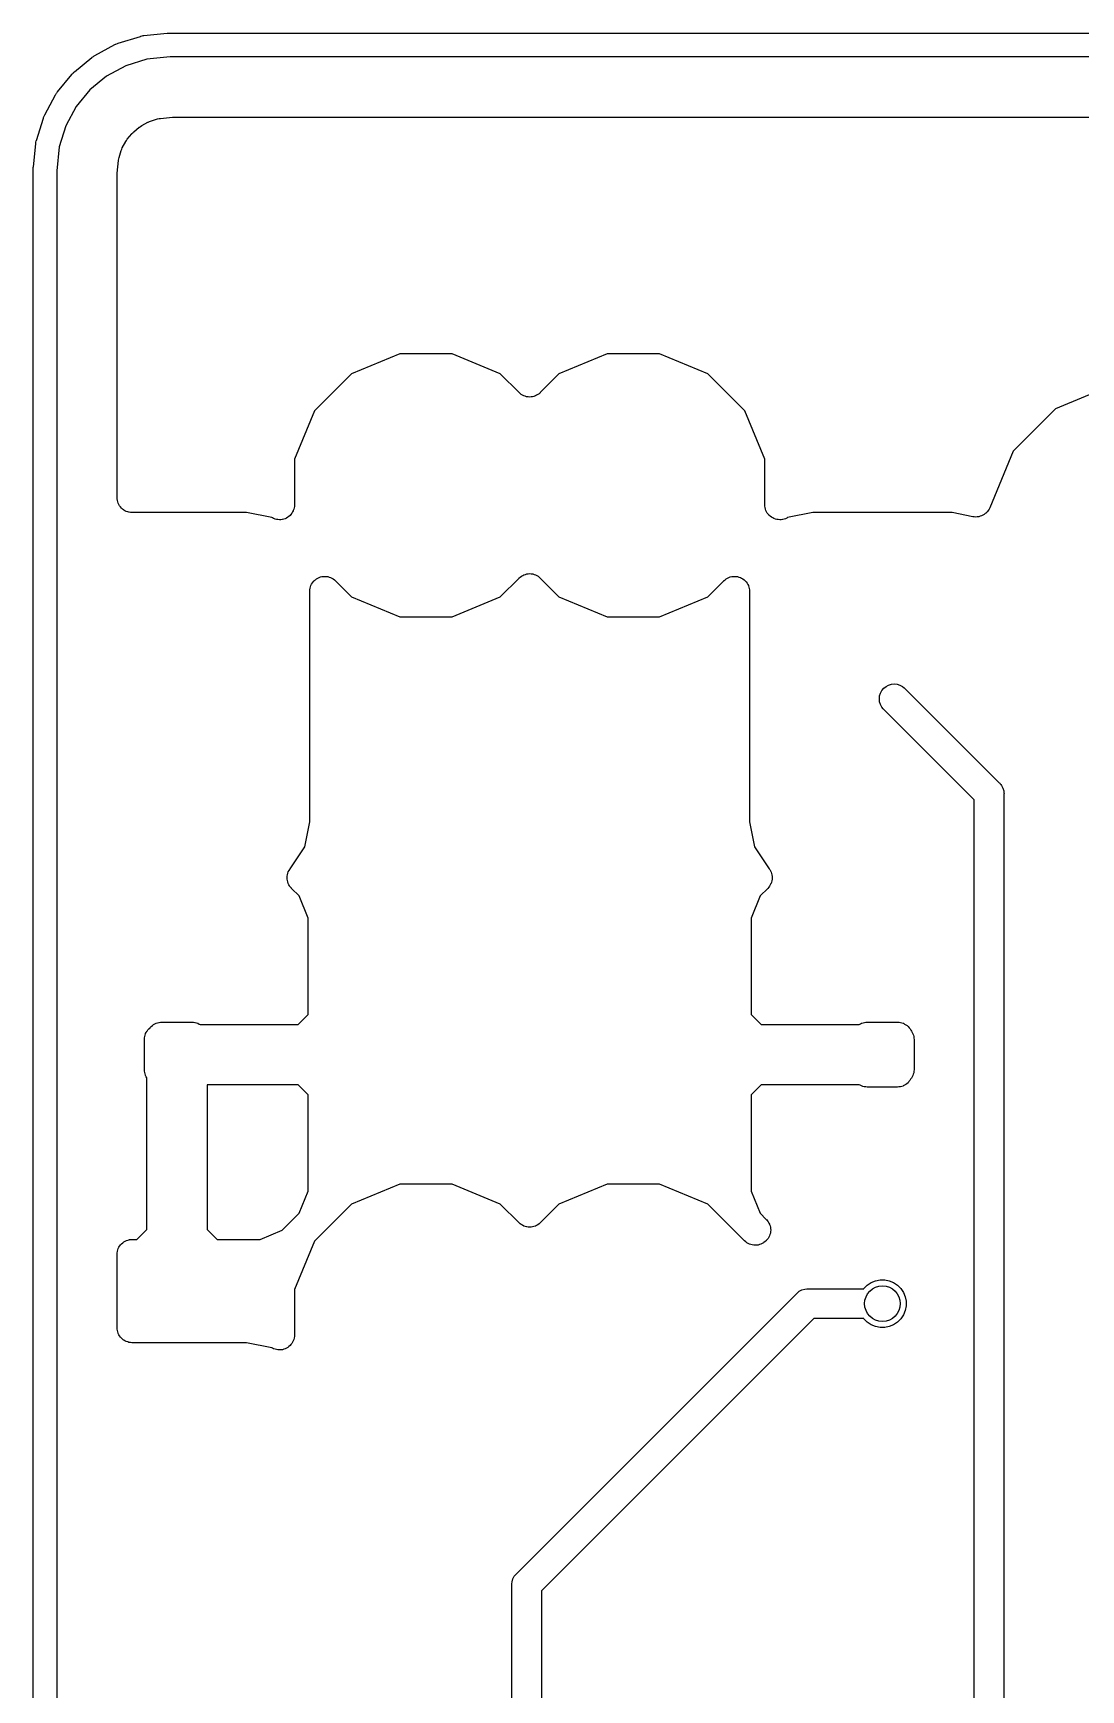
# Model space of a CAD drawing. Extents: x 0.4 to 11.3, y -7.9 to -0.4.
# Drawn here: x 3.261 to 3.609, y -2.006 to -1.456 of the extents above; entities that cross this region are included whole.
import ezdxf

# ---------------------------------------------------------------- set-up
doc = ezdxf.new("R2010")
doc.units = 0
doc.header["$MEASUREMENT"] = 0
doc.layers.add('BLACK', color=7, linetype='CONTINUOUS')

msp = doc.modelspace()

# ---------------------------------------------------------------- linework, layer by layer
at = {"layer": 'BLACK', "linetype": 'CONTINUOUS'}
for p, q in [((3.28954, -1.45954), (3.29694, -1.45724)), ((3.29694, -1.45724), (3.29713, -1.45716)), ((3.29713, -1.45716), (3.2975, -1.45709)), ((3.2975, -1.45709), (3.29787, -1.45701)), ((3.29787, -1.45701), (3.29808, -1.45701)), ((3.29808, -1.45701), (3.30585, -1.45623)), ((3.30585, -1.45623), (3.30622, -1.45619)), ((3.30585, -1.45623), (3.30585, -1.45623)), ((3.30622, -1.45619), (3.30642, -1.45617)), ((3.30642, -1.45617), (3.30642, -1.45617)), ((3.30642, -1.45617), (3.30643, -1.45617)), ((3.30643, -1.45617), (3.30665, -1.45617)), ((3.30665, -1.45617), (3.307, -1.45617)), ((3.307, -1.45617), (3.30701, -1.45617)), ((3.30701, -1.45617), (6.58451, -1.45617)), ((3.2818, -1.46361), (3.28848, -1.45999)), ((3.28848, -1.45999), (3.28864, -1.45988)), ((3.28864, -1.45988), (3.28882, -1.4598)), ((3.28882, -1.4598), (3.28935, -1.45958)), ((3.28882, -1.4598), (3.28882, -1.4598)), ((3.28935, -1.45958), (3.28954, -1.45954)), ((3.27504, -1.46904), (3.28084, -1.46425)), ((3.28084, -1.46425), (3.28097, -1.46412)), ((3.28097, -1.46412), (3.28114, -1.46401)), ((3.28114, -1.46401), (3.28115, -1.464)), ((3.28115, -1.464), (3.28131, -1.46389)), ((3.28131, -1.46389), (3.28145, -1.4638)), ((3.28145, -1.4638), (3.28146, -1.46379)), ((3.28146, -1.46379), (3.28163, -1.46368)), ((3.28163, -1.46368), (3.2818, -1.46361)), ((3.29206, -1.467), (3.28571, -1.47044)), ((3.29907, -1.46483), (3.29206, -1.467)), ((3.30682, -1.46405), (3.29907, -1.46483)), ((6.58466, -1.46405), (3.30682, -1.46405)), ((3.26943, -1.47567), (3.27422, -1.46986)), ((3.27422, -1.46986), (3.27432, -1.46971)), ((3.27432, -1.46971), (3.27446, -1.46956)), ((3.27446, -1.46956), (3.27447, -1.46956)), ((3.27447, -1.46956), (3.27461, -1.46942)), ((3.27461, -1.46942), (3.27473, -1.4693)), ((3.27473, -1.4693), (3.27474, -1.46929)), ((3.27474, -1.46929), (3.27488, -1.46915)), ((3.27488, -1.46915), (3.27504, -1.46904)), ((3.28571, -1.47044), (3.28018, -1.47501)), ((3.26516, -1.4833), (3.26878, -1.47662)), ((3.26878, -1.47662), (3.26885, -1.47645)), ((3.26885, -1.47645), (3.26897, -1.47629)), ((3.26897, -1.47628), (3.26908, -1.47612)), ((3.26897, -1.47629), (3.26897, -1.47628)), ((3.26908, -1.47612), (3.26918, -1.47597)), ((3.26918, -1.47596), (3.2693, -1.4758)), ((3.26918, -1.47597), (3.26918, -1.47596)), ((3.2693, -1.4758), (3.26943, -1.47567)), ((3.28018, -1.47501), (3.27562, -1.48054)), ((3.26242, -1.49177), (3.26471, -1.48437)), ((3.26471, -1.48437), (3.26475, -1.48418)), ((3.26475, -1.48418), (3.26483, -1.484)), ((3.26483, -1.484), (3.26505, -1.48346)), ((3.26483, -1.484), (3.26483, -1.484)), ((3.26505, -1.48346), (3.26516, -1.4833)), ((3.27562, -1.48054), (3.27218, -1.48689)), ((3.30034, -1.48537), (3.3026, -1.48467)), ((3.3026, -1.48467), (3.30262, -1.48467)), ((3.30262, -1.48467), (3.30266, -1.48465)), ((3.30262, -1.48467), (3.30262, -1.48467)), ((3.30262, -1.48467), (3.30262, -1.48467)), ((3.30266, -1.48465), (3.30312, -1.48456)), ((3.30312, -1.48456), (3.30358, -1.48447)), ((3.30358, -1.48447), (3.30757, -1.48407)), ((3.30757, -1.48407), (3.30764, -1.48406)), ((3.30764, -1.48406), (3.30786, -1.48407)), ((3.30786, -1.48407), (3.30807, -1.48405)), ((3.30807, -1.48405), (4.12469, -1.48405)), ((3.27218, -1.48689), (3.27, -1.4939)), ((3.29258, -1.4914), (3.29408, -1.48958)), ((3.29408, -1.48958), (3.29413, -1.48953)), ((3.29413, -1.48953), (3.29445, -1.48922)), ((3.29445, -1.48922), (3.29476, -1.48891)), ((3.29476, -1.48891), (3.29658, -1.48741)), ((3.29658, -1.48741), (3.29663, -1.48736)), ((3.29663, -1.48736), (3.297, -1.48712)), ((3.297, -1.48712), (3.29737, -1.48687)), ((3.29737, -1.48687), (3.29943, -1.48575)), ((3.29943, -1.48575), (3.29944, -1.48575)), ((3.29944, -1.48575), (3.29949, -1.48572)), ((3.29944, -1.48575), (3.29944, -1.48575)), ((3.29944, -1.48575), (3.29944, -1.48575)), ((3.29949, -1.48572), (3.29992, -1.48555)), ((3.29992, -1.48555), (3.30034, -1.48537)), ((3.26142, -1.50054), (3.26219, -1.4929)), ((3.26219, -1.4927), (3.26226, -1.49233)), ((3.26219, -1.4929), (3.26219, -1.4927)), ((3.26226, -1.49233), (3.26234, -1.49195)), ((3.26234, -1.49195), (3.26242, -1.49177)), ((3.27, -1.4939), (3.26919, -1.50191)), ((3.28985, -1.49742), (3.29055, -1.49516)), ((3.29055, -1.49516), (3.29057, -1.49509)), ((3.29057, -1.49509), (3.29075, -1.49468)), ((3.29075, -1.49468), (3.29093, -1.49426)), ((3.29093, -1.49426), (3.29205, -1.4922)), ((3.29205, -1.4922), (3.29208, -1.49214)), ((3.29208, -1.49214), (3.29234, -1.49177)), ((3.29234, -1.49177), (3.29258, -1.4914)), ((3.26132, -1.50125), (3.26138, -1.50068)), ((3.26132, -1.74994), (3.26132, -1.50125)), ((3.26138, -1.50068), (3.26142, -1.50054)), ((3.28922, -1.50267), (3.28965, -1.4984)), ((3.28965, -1.49838), (3.28966, -1.49833)), ((3.28965, -1.4984), (3.28965, -1.49838)), ((3.28965, -1.49838), (3.28965, -1.49838)), ((3.28965, -1.49838), (3.28965, -1.49838)), ((3.28966, -1.49833), (3.28975, -1.49788)), ((3.28975, -1.49788), (3.28985, -1.49742)), ((3.26919, -1.50191), (3.26919, -3.48759)), ((3.28919, -1.5031), (3.28922, -1.50288)), ((3.28919, -1.50317), (3.28919, -1.5031)), ((3.28919, -1.61034), (3.28919, -1.50317)), ((3.28922, -1.50288), (3.28922, -1.50267)), ((3.38306, -1.56268), (3.36702, -1.56932)), ((3.40041, -1.56268), (3.38306, -1.56268)), ((3.41644, -1.56932), (3.40041, -1.56268)), ((3.45195, -1.56268), (3.43592, -1.56932)), ((3.46931, -1.56268), (3.45195, -1.56268)), ((3.48534, -1.56932), (3.46931, -1.56268)), ((3.36702, -1.56932), (3.35475, -1.58159)), ((3.42265, -1.57552), (3.41644, -1.56932)), ((3.43592, -1.56932), (3.42972, -1.57552)), ((3.49761, -1.58159), (3.48534, -1.56932)), ((3.42301, -1.57582), (3.42265, -1.57552)), ((3.42337, -1.57612), (3.42301, -1.57582)), ((3.42339, -1.57613), (3.42337, -1.57612)), ((3.4234, -1.57614), (3.42339, -1.57613)), ((3.42381, -1.57636), (3.4234, -1.57614)), ((3.42423, -1.57659), (3.42381, -1.57636)), ((3.42424, -1.57659), (3.42423, -1.57659)), ((3.42426, -1.5766), (3.42424, -1.57659)), ((3.42471, -1.57674), (3.42426, -1.5766)), ((3.42516, -1.57688), (3.42471, -1.57674)), ((3.42518, -1.57688), (3.42516, -1.57688)), ((3.42519, -1.57689), (3.42518, -1.57688)), ((3.42566, -1.57694), (3.42519, -1.57689)), ((3.42613, -1.57699), (3.42566, -1.57694)), ((3.42615, -1.57698), (3.42613, -1.57699)), ((3.42616, -1.57699), (3.42615, -1.57698)), ((3.42663, -1.57694), (3.42616, -1.57699)), ((3.4271, -1.5769), (3.42663, -1.57694)), ((3.42712, -1.5769), (3.4271, -1.5769)), ((3.42714, -1.57689), (3.42712, -1.5769)), ((3.42758, -1.57676), (3.42714, -1.57689)), ((3.42804, -1.57663), (3.42758, -1.57676)), ((3.42805, -1.57662), (3.42804, -1.57663)), ((3.42807, -1.57662), (3.42805, -1.57662)), ((3.42849, -1.5764), (3.42807, -1.57662)), ((3.4289, -1.57618), (3.42849, -1.5764)), ((3.42892, -1.57617), (3.4289, -1.57618)), ((3.42893, -1.57616), (3.42892, -1.57617)), ((3.4293, -1.57586), (3.42893, -1.57616)), ((3.42967, -1.57557), (3.4293, -1.57586)), ((3.42969, -1.57555), (3.42967, -1.57557)), ((3.42972, -1.57552), (3.42969, -1.57555)), ((3.42969, -1.57555), (3.42969, -1.57555)), ((3.42969, -1.57555), (3.42969, -1.57555)), ((3.61919, -1.57323), (3.60081, -1.58084)), ((3.35475, -1.58159), (3.34811, -1.59762)), ((3.50425, -1.59762), (3.49761, -1.58159)), ((3.60081, -1.58084), (3.58675, -1.59491)), ((3.58675, -1.59491), (3.57895, -1.61372)), ((3.34811, -1.59762), (3.34811, -1.61273)), ((3.50425, -1.61273), (3.50425, -1.59762)), ((3.28924, -1.61081), (3.28919, -1.61034)), ((3.28928, -1.61127), (3.28924, -1.61081)), ((3.28929, -1.61129), (3.28928, -1.61127)), ((3.28929, -1.61131), (3.28929, -1.61129)), ((3.28942, -1.61176), (3.28929, -1.61131)), ((3.28956, -1.61221), (3.28942, -1.61176)), ((3.28957, -1.61223), (3.28956, -1.61221)), ((3.28957, -1.61224), (3.28957, -1.61223)), ((3.28979, -1.61266), (3.28957, -1.61224)), ((3.29001, -1.61307), (3.28979, -1.61266)), ((3.29002, -1.61309), (3.29001, -1.61307)), ((3.29003, -1.6131), (3.29002, -1.61309)), ((3.29033, -1.61347), (3.29003, -1.6131)), ((3.29062, -1.61384), (3.29033, -1.61347)), ((3.29064, -1.61385), (3.29062, -1.61384)), ((3.29065, -1.61386), (3.29064, -1.61385)), ((3.29101, -1.61416), (3.29065, -1.61386)), ((3.29137, -1.61446), (3.29101, -1.61416)), ((3.29138, -1.61447), (3.29137, -1.61446)), ((3.2914, -1.61448), (3.29138, -1.61447)), ((3.29181, -1.61471), (3.2914, -1.61448)), ((3.29222, -1.61493), (3.29181, -1.61471)), ((3.29224, -1.61494), (3.29222, -1.61493)), ((3.29226, -1.61495), (3.29224, -1.61494)), ((3.29271, -1.61509), (3.29226, -1.61495)), ((3.29315, -1.61523), (3.29271, -1.61509)), ((3.29317, -1.61523), (3.29315, -1.61523)), ((3.29319, -1.61523), (3.29317, -1.61523)), ((3.29366, -1.61528), (3.29319, -1.61523)), ((3.29412, -1.61534), (3.29366, -1.61528)), ((3.29416, -1.61534), (3.29412, -1.61534)), ((3.29419, -1.61534), (3.29416, -1.61534)), ((3.29416, -1.61534), (3.29416, -1.61534)), ((3.29416, -1.61534), (3.29416, -1.61534)), ((3.33218, -1.61534), (3.29419, -1.61534)), ((3.34054, -1.617), (3.33218, -1.61534)), ((3.34585, -1.61691), (3.34542, -1.61714)), ((3.34586, -1.61691), (3.34585, -1.61691)), ((3.34587, -1.6169), (3.34586, -1.61691)), ((3.34623, -1.6166), (3.34587, -1.6169)), ((3.34661, -1.6163), (3.34623, -1.6166)), ((3.34662, -1.61629), (3.34661, -1.6163)), ((3.34693, -1.61592), (3.34662, -1.61629)), ((3.34662, -1.61629), (3.34662, -1.61629)), ((3.34724, -1.61556), (3.34693, -1.61592)), ((3.34725, -1.61554), (3.34724, -1.61555)), ((3.34724, -1.61555), (3.34724, -1.61556)), ((3.34747, -1.61512), (3.34725, -1.61554)), ((3.34771, -1.6147), (3.34747, -1.61512)), ((3.34785, -1.61423), (3.34771, -1.61468)), ((3.34771, -1.61468), (3.34771, -1.61469)), ((3.34771, -1.61469), (3.34771, -1.6147)), ((3.348, -1.61377), (3.34785, -1.61423)), ((3.34801, -1.61375), (3.348, -1.61376)), ((3.348, -1.61376), (3.348, -1.61377)), ((3.34806, -1.61328), (3.34801, -1.61375)), ((3.34811, -1.6128), (3.34806, -1.61328)), ((3.34811, -1.61273), (3.34811, -1.61278)), ((3.34811, -1.61278), (3.34811, -1.61278)), ((3.34811, -1.61278), (3.34811, -1.61278)), ((3.34811, -1.61278), (3.34811, -1.6128)), ((3.5043, -1.6132), (3.50425, -1.61273)), ((3.50434, -1.61368), (3.5043, -1.6132)), ((3.50435, -1.61369), (3.50434, -1.61368)), ((3.50435, -1.6137), (3.50435, -1.61369)), ((3.50448, -1.61415), (3.50435, -1.6137)), ((3.50462, -1.61462), (3.50448, -1.61415)), ((3.50463, -1.61463), (3.50462, -1.61462)), ((3.50463, -1.61464), (3.50463, -1.61463)), ((3.50485, -1.61505), (3.50463, -1.61464)), ((3.50508, -1.61548), (3.50485, -1.61505)), ((3.50508, -1.61549), (3.50508, -1.61548)), ((3.50509, -1.6155), (3.50508, -1.61549)), ((3.50539, -1.61587), (3.50509, -1.6155)), ((3.50569, -1.61624), (3.50539, -1.61587)), ((3.5057, -1.61625), (3.50569, -1.61624)), ((3.50607, -1.61656), (3.5057, -1.61625)), ((3.5057, -1.61625), (3.5057, -1.61625)), ((3.50644, -1.61686), (3.50607, -1.61656)), ((3.50645, -1.61687), (3.50644, -1.61686)), ((3.50646, -1.61688), (3.50645, -1.61687)), ((3.50687, -1.6171), (3.50646, -1.61688)), ((3.52018, -1.61534), (3.51184, -1.617)), ((3.56644, -1.61534), (3.52018, -1.61534)), ((3.57336, -1.61671), (3.56644, -1.61534)), ((3.57382, -1.61676), (3.57336, -1.61671)), ((3.57429, -1.61681), (3.57382, -1.61676)), ((3.57431, -1.61681), (3.57429, -1.61681)), ((3.57433, -1.61681), (3.57431, -1.61681)), ((3.57479, -1.61676), (3.57433, -1.61681)), ((3.57526, -1.61672), (3.57479, -1.61676)), ((3.57528, -1.61672), (3.57526, -1.61672)), ((3.5753, -1.61672), (3.57528, -1.61672)), ((3.57575, -1.61658), (3.5753, -1.61672)), ((3.5762, -1.61645), (3.57575, -1.61658)), ((3.57621, -1.61644), (3.5762, -1.61645)), ((3.57623, -1.61643), (3.57621, -1.61644)), ((3.57665, -1.61621), (3.57623, -1.61643)), ((3.57706, -1.616), (3.57665, -1.61621)), ((3.57708, -1.61599), (3.57706, -1.616)), ((3.5771, -1.61598), (3.57708, -1.61599)), ((3.57746, -1.61568), (3.5771, -1.61598)), ((3.57782, -1.61539), (3.57746, -1.61568)), ((3.57784, -1.61537), (3.57782, -1.61539)), ((3.57785, -1.61536), (3.57784, -1.61537)), ((3.57815, -1.615), (3.57785, -1.61536)), ((3.57845, -1.61464), (3.57815, -1.615)), ((3.57846, -1.61462), (3.57845, -1.61464)), ((3.57847, -1.61461), (3.57846, -1.61462)), ((3.5787, -1.6142), (3.57847, -1.61461)), ((3.57892, -1.61379), (3.5787, -1.6142)), ((3.57894, -1.61375), (3.57892, -1.61379)), ((3.57895, -1.61372), (3.57894, -1.61375)), ((3.57894, -1.61375), (3.57894, -1.61375)), ((3.57894, -1.61375), (3.57894, -1.61375)), ((3.34075, -1.61711), (3.34054, -1.617)), ((3.34117, -1.61734), (3.34075, -1.61711)), ((3.34118, -1.61734), (3.34117, -1.61734)), ((3.34119, -1.61735), (3.34118, -1.61734)), ((3.34165, -1.61749), (3.34119, -1.61735)), ((3.3421, -1.61763), (3.34165, -1.61749)), ((3.34212, -1.61763), (3.3421, -1.61763)), ((3.34213, -1.61763), (3.34212, -1.61763)), ((3.3426, -1.61768), (3.34213, -1.61763)), ((3.34308, -1.61773), (3.3426, -1.61768)), ((3.34309, -1.61773), (3.34308, -1.61773)), ((3.3431, -1.61773), (3.34309, -1.61773)), ((3.34357, -1.61769), (3.3431, -1.61773)), ((3.34405, -1.61764), (3.34357, -1.61769)), ((3.34406, -1.61764), (3.34405, -1.61764)), ((3.34407, -1.61764), (3.34406, -1.61764)), ((3.34453, -1.6175), (3.34407, -1.61764)), ((3.34498, -1.61737), (3.34453, -1.6175)), ((3.34499, -1.61736), (3.34498, -1.61737)), ((3.345, -1.61736), (3.34499, -1.61736)), ((3.34542, -1.61714), (3.345, -1.61736)), ((3.50729, -1.61733), (3.50687, -1.6171)), ((3.5073, -1.61733), (3.50729, -1.61733)), ((3.50731, -1.61734), (3.5073, -1.61733)), ((3.50777, -1.61748), (3.50731, -1.61734)), ((3.50823, -1.61762), (3.50777, -1.61748)), ((3.50824, -1.61763), (3.50823, -1.61762)), ((3.50825, -1.61763), (3.50824, -1.61763)), ((3.50872, -1.61768), (3.50825, -1.61763)), ((3.5092, -1.61773), (3.50872, -1.61768)), ((3.50921, -1.61773), (3.5092, -1.61773)), ((3.50922, -1.61773), (3.50921, -1.61773)), ((3.50969, -1.61769), (3.50922, -1.61773)), ((3.51017, -1.61765), (3.50969, -1.61769)), ((3.51018, -1.61764), (3.51017, -1.61765)), ((3.51019, -1.61764), (3.51018, -1.61764)), ((3.51064, -1.61751), (3.51019, -1.61764)), ((3.5111, -1.61737), (3.51064, -1.61751)), ((3.51111, -1.61737), (3.5111, -1.61737)), ((3.51112, -1.61737), (3.51111, -1.61737)), ((3.51155, -1.61715), (3.51112, -1.61737)), ((3.51184, -1.617), (3.51155, -1.61715)), ((3.3538, -1.63911), (3.35403, -1.63869)), ((3.35403, -1.63869), (3.35404, -1.63868)), ((3.35404, -1.63867), (3.35435, -1.63831)), ((3.35404, -1.63868), (3.35404, -1.63867)), ((3.35435, -1.63831), (3.35466, -1.63794)), ((3.35466, -1.63793), (3.35467, -1.63792)), ((3.35466, -1.63794), (3.35466, -1.63793)), ((3.35467, -1.63792), (3.35504, -1.63762)), ((3.35504, -1.63762), (3.35541, -1.63732)), ((3.35541, -1.63732), (3.35542, -1.63732)), ((3.35542, -1.63732), (3.35543, -1.63731)), ((3.35543, -1.63731), (3.35585, -1.63709)), ((3.35585, -1.63709), (3.35628, -1.63687)), ((3.35628, -1.63687), (3.35629, -1.63686)), ((3.35629, -1.63686), (3.35675, -1.63672)), ((3.35629, -1.63686), (3.35629, -1.63686)), ((3.35675, -1.63672), (3.35721, -1.63659)), ((3.35721, -1.63659), (3.35722, -1.63659)), ((3.35722, -1.63659), (3.35723, -1.63658)), ((3.35723, -1.63658), (3.35771, -1.63654)), ((3.35771, -1.63654), (3.35818, -1.6365)), ((3.35818, -1.6365), (3.35819, -1.6365)), ((3.35819, -1.6365), (3.3582, -1.6365)), ((3.3582, -1.6365), (3.35868, -1.63655)), ((3.35868, -1.63655), (3.35916, -1.63659)), ((3.35916, -1.63659), (3.35916, -1.6366)), ((3.35916, -1.6366), (3.35917, -1.6366)), ((3.35917, -1.6366), (3.35963, -1.63674)), ((3.35963, -1.63674), (3.36009, -1.63688)), ((3.36009, -1.63688), (3.3601, -1.63688)), ((3.3601, -1.63688), (3.3601, -1.63689)), ((3.3601, -1.63689), (3.36053, -1.63712)), ((3.36053, -1.63712), (3.36095, -1.63734)), ((3.36095, -1.63734), (3.36096, -1.63735)), ((3.36096, -1.63735), (3.36096, -1.63735)), ((3.36096, -1.63735), (3.36133, -1.63765)), ((3.36133, -1.63765), (3.3617, -1.63796)), ((3.3617, -1.63796), (3.36702, -1.64328)), ((3.41644, -1.64328), (3.42265, -1.63708)), ((3.42265, -1.63708), (3.42267, -1.63705)), ((3.42267, -1.63705), (3.4227, -1.63703)), ((3.42267, -1.63705), (3.42267, -1.63705)), ((3.42267, -1.63705), (3.42267, -1.63705)), ((3.4227, -1.63703), (3.42306, -1.63673)), ((3.42306, -1.63673), (3.42343, -1.63644)), ((3.42343, -1.63644), (3.42344, -1.63643)), ((3.42344, -1.63643), (3.42346, -1.63642)), ((3.42346, -1.63642), (3.42388, -1.6362)), ((3.42388, -1.6362), (3.42429, -1.63598)), ((3.42429, -1.63598), (3.42431, -1.63598)), ((3.42431, -1.63598), (3.42432, -1.63597)), ((3.42432, -1.63597), (3.42478, -1.63584)), ((3.42478, -1.63584), (3.42523, -1.6357)), ((3.42523, -1.6357), (3.42524, -1.6357)), ((3.42524, -1.6357), (3.42526, -1.6357)), ((3.42526, -1.6357), (3.42573, -1.63566)), ((3.42573, -1.63566), (3.4262, -1.63561)), ((3.4262, -1.63561), (3.42622, -1.63561)), ((3.42622, -1.63561), (3.42623, -1.63561)), ((3.42623, -1.63561), (3.4267, -1.63566)), ((3.4267, -1.63566), (3.42717, -1.63571)), ((3.42717, -1.63571), (3.42719, -1.63572)), ((3.42719, -1.63572), (3.4272, -1.63572)), ((3.4272, -1.63572), (3.42765, -1.63586)), ((3.42765, -1.63586), (3.4281, -1.636)), ((3.4281, -1.636), (3.42812, -1.636)), ((3.42812, -1.636), (3.42813, -1.63601)), ((3.42813, -1.63601), (3.42855, -1.63624)), ((3.42855, -1.63624), (3.42896, -1.63646)), ((3.42896, -1.63646), (3.42898, -1.63647)), ((3.42898, -1.63647), (3.42899, -1.63648)), ((3.42899, -1.63648), (3.42935, -1.63678)), ((3.42935, -1.63678), (3.42972, -1.63708)), ((3.42972, -1.63708), (3.43592, -1.64328)), ((3.48534, -1.64328), (3.49066, -1.63796)), ((3.49066, -1.63796), (3.4907, -1.63792)), ((3.4907, -1.63792), (3.49071, -1.63791)), ((3.4907, -1.63792), (3.4907, -1.63792)), ((3.4907, -1.63792), (3.4907, -1.63792)), ((3.49071, -1.63791), (3.49108, -1.63761)), ((3.49108, -1.63761), (3.49146, -1.63731)), ((3.49146, -1.63731), (3.49147, -1.63731)), ((3.49147, -1.6373), (3.4919, -1.63708)), ((3.49147, -1.63731), (3.49147, -1.6373)), ((3.4919, -1.63708), (3.49232, -1.63686)), ((3.49232, -1.63686), (3.49233, -1.63686)), ((3.49233, -1.63686), (3.49234, -1.63685)), ((3.49234, -1.63685), (3.4928, -1.63672)), ((3.4928, -1.63672), (3.49326, -1.63658)), ((3.49326, -1.63658), (3.49327, -1.63658)), ((3.49327, -1.63658), (3.49328, -1.63658)), ((3.49328, -1.63658), (3.49376, -1.63654)), ((3.49376, -1.63654), (3.49423, -1.6365)), ((3.49423, -1.6365), (3.49424, -1.6365)), ((3.49424, -1.6365), (3.49425, -1.6365)), ((3.49425, -1.6365), (3.49472, -1.63655)), ((3.49472, -1.63655), (3.4952, -1.6366)), ((3.4952, -1.6366), (3.49521, -1.6366)), ((3.49521, -1.6366), (3.49522, -1.6366)), ((3.49522, -1.6366), (3.49567, -1.63674)), ((3.49567, -1.63674), (3.49613, -1.63689)), ((3.49613, -1.63689), (3.49614, -1.63689)), ((3.49614, -1.63689), (3.49615, -1.63689)), ((3.49615, -1.63689), (3.49657, -1.63712)), ((3.49657, -1.63712), (3.49699, -1.63735)), ((3.49699, -1.63735), (3.497, -1.63736)), ((3.497, -1.63736), (3.49701, -1.63736)), ((3.49701, -1.63736), (3.49737, -1.63767)), ((3.49737, -1.63767), (3.49774, -1.63797)), ((3.49774, -1.63797), (3.49775, -1.63798)), ((3.49775, -1.63798), (3.49776, -1.63799)), ((3.49776, -1.63799), (3.49806, -1.63836)), ((3.49806, -1.63836), (3.49836, -1.63873)), ((3.49836, -1.63873), (3.49836, -1.63874)), ((3.49836, -1.63874), (3.49837, -1.63874)), ((3.49837, -1.63874), (3.49859, -1.63917)), ((3.35317, -1.64143), (3.35322, -1.64095)), ((3.35317, -1.64144), (3.35317, -1.64143)), ((3.35317, -1.6415), (3.35317, -1.64144)), ((3.35317, -1.64144), (3.35317, -1.64144)), ((3.35317, -1.64144), (3.35317, -1.64144)), ((3.35317, -1.71801), (3.35317, -1.6415)), ((3.35322, -1.64095), (3.35327, -1.64047)), ((3.35327, -1.64047), (3.35328, -1.64047)), ((3.35328, -1.64046), (3.35342, -1.64)), ((3.35328, -1.64047), (3.35328, -1.64046)), ((3.35342, -1.64), (3.35356, -1.63954)), ((3.35356, -1.63954), (3.35357, -1.63953)), ((3.35357, -1.63953), (3.3538, -1.63911)), ((3.35357, -1.63953), (3.35357, -1.63953)), ((3.36702, -1.64328), (3.38306, -1.64992)), ((3.40041, -1.64992), (3.41644, -1.64328)), ((3.43592, -1.64328), (3.45195, -1.64992)), ((3.46931, -1.64992), (3.48534, -1.64328)), ((3.49859, -1.63917), (3.49882, -1.63959)), ((3.49882, -1.63959), (3.49882, -1.6396)), ((3.49882, -1.6396), (3.49882, -1.63961)), ((3.49882, -1.63961), (3.49896, -1.64006)), ((3.49896, -1.64006), (3.4991, -1.64052)), ((3.4991, -1.64052), (3.4991, -1.64053)), ((3.4991, -1.64053), (3.4991, -1.64054)), ((3.4991, -1.64054), (3.49915, -1.64102)), ((3.49915, -1.64102), (3.4992, -1.6415)), ((3.4992, -1.6415), (3.4992, -1.71801)), ((3.38306, -1.64992), (3.40041, -1.64992)), ((3.45195, -1.64992), (3.46931, -1.64992)), ((3.5423, -1.67717), (3.54239, -1.6762)), ((3.54239, -1.67813), (3.5423, -1.67717)), ((3.54239, -1.6762), (3.54268, -1.67527)), ((3.54268, -1.67527), (3.54313, -1.67442)), ((3.54313, -1.67442), (3.54375, -1.67367)), ((3.54375, -1.67367), (3.5445, -1.67305)), ((3.5445, -1.67305), (3.54535, -1.6726)), ((3.54535, -1.6726), (3.54628, -1.67232)), ((3.54628, -1.67232), (3.54724, -1.67222)), ((3.54724, -1.67222), (3.54821, -1.67232)), ((3.54821, -1.67232), (3.54914, -1.6726)), ((3.54914, -1.6726), (3.54999, -1.67305)), ((3.54999, -1.67305), (3.55055, -1.67351)), ((3.55055, -1.67351), (3.58205, -1.70501)), ((3.54268, -1.67906), (3.54239, -1.67813)), ((3.54313, -1.67991), (3.54268, -1.67906)), ((3.54359, -1.68047), (3.54313, -1.67991)), ((3.57382, -1.7107), (3.54359, -1.68047)), ((3.58205, -1.70501), (3.58224, -1.70516)), ((3.58224, -1.70516), (3.58239, -1.70535)), ((3.58239, -1.70535), (3.58239, -1.70535)), ((3.58239, -1.70535), (3.58259, -1.7056)), ((3.58259, -1.7056), (3.58285, -1.70591)), ((3.58285, -1.70591), (3.58331, -1.70677)), ((3.58331, -1.70677), (3.58359, -1.7077)), ((3.58359, -1.7077), (3.58366, -1.70842)), ((3.58366, -1.70842), (3.58366, -1.70842)), ((3.58366, -1.70842), (3.58369, -1.70866)), ((3.58369, -1.70866), (3.58366, -1.7089)), ((3.58366, -1.7089), (3.58366, -2.30291)), ((3.57382, -2.30111), (3.57382, -1.7107)), ((3.35152, -1.72631), (3.35317, -1.71801)), ((3.4992, -1.71801), (3.50085, -1.72631)), ((3.34665, -1.73359), (3.35152, -1.72631)), ((3.50085, -1.72631), (3.50574, -1.73363)), ((3.34565, -1.73651), (3.34571, -1.73604)), ((3.34566, -1.73652), (3.34565, -1.73651)), ((3.34565, -1.73654), (3.34566, -1.73652)), ((3.3457, -1.73701), (3.34565, -1.73654)), ((3.34574, -1.73748), (3.3457, -1.73701)), ((3.34571, -1.73604), (3.34575, -1.73557)), ((3.34574, -1.73749), (3.34574, -1.73748)), ((3.34575, -1.73751), (3.34574, -1.73749)), ((3.34575, -1.73557), (3.34576, -1.73555)), ((3.34588, -1.73797), (3.34575, -1.73751)), ((3.34576, -1.73554), (3.3459, -1.73509)), ((3.34576, -1.73555), (3.34576, -1.73554)), ((3.34601, -1.73842), (3.34588, -1.73797)), ((3.3459, -1.73509), (3.34604, -1.73463)), ((3.34604, -1.73463), (3.34605, -1.73462)), ((3.34605, -1.73461), (3.34628, -1.73419)), ((3.34605, -1.73462), (3.34605, -1.73461)), ((3.34628, -1.73419), (3.3465, -1.73377)), ((3.3465, -1.73377), (3.34651, -1.73376)), ((3.34651, -1.73376), (3.34652, -1.73375)), ((3.34652, -1.73375), (3.34665, -1.73359)), ((3.50574, -1.73363), (3.50588, -1.73381)), ((3.50588, -1.73381), (3.50589, -1.73382)), ((3.50589, -1.73382), (3.5059, -1.73383)), ((3.5059, -1.73383), (3.50612, -1.73425)), ((3.50612, -1.73425), (3.50634, -1.73467)), ((3.50634, -1.73467), (3.50634, -1.73468)), ((3.50634, -1.73468), (3.50635, -1.7347)), ((3.50635, -1.7347), (3.50648, -1.73515)), ((3.5066, -1.73758), (3.50646, -1.73802)), ((3.50648, -1.73515), (3.50662, -1.73561)), ((3.50661, -1.73755), (3.5066, -1.73756)), ((3.5066, -1.73756), (3.5066, -1.73758)), ((3.50666, -1.73708), (3.50661, -1.73755)), ((3.50662, -1.73561), (3.50662, -1.73562)), ((3.50662, -1.73562), (3.50662, -1.73563)), ((3.50662, -1.73563), (3.50666, -1.73611)), ((3.50666, -1.73611), (3.50671, -1.73658)), ((3.50671, -1.73661), (3.50666, -1.73708)), ((3.50671, -1.73658), (3.50671, -1.73659)), ((3.50671, -1.73659), (3.50671, -1.73661)), ((3.34602, -1.73843), (3.34601, -1.73842)), ((3.34602, -1.73844), (3.34602, -1.73843)), ((3.34624, -1.73886), (3.34602, -1.73844)), ((3.34646, -1.73928), (3.34624, -1.73886)), ((3.34647, -1.73929), (3.34646, -1.73928)), ((3.34648, -1.73931), (3.34647, -1.73929)), ((3.34677, -1.73967), (3.34648, -1.73931)), ((3.34707, -1.74004), (3.34677, -1.73967)), ((3.34709, -1.74007), (3.34707, -1.74004)), ((3.34712, -1.74009), (3.34709, -1.74007)), ((3.34709, -1.74007), (3.34709, -1.74007)), ((3.34709, -1.74007), (3.34709, -1.74007)), ((3.34963, -1.74261), (3.34712, -1.74009)), ((3.35268, -1.74996), (3.34963, -1.74261)), ((3.50273, -1.74261), (3.49969, -1.74996)), ((3.50524, -1.74009), (3.50273, -1.74261)), ((3.50554, -1.73973), (3.50524, -1.74009)), ((3.50585, -1.73937), (3.50554, -1.73973)), ((3.50586, -1.73934), (3.50585, -1.73935)), ((3.50585, -1.73935), (3.50585, -1.73937)), ((3.50608, -1.73893), (3.50586, -1.73934)), ((3.50631, -1.73851), (3.50608, -1.73893)), ((3.50632, -1.73849), (3.50631, -1.73851)), ((3.50646, -1.73802), (3.50632, -1.73848)), ((3.50632, -1.73848), (3.50632, -1.73849)), ((3.26132, -1.74995), (3.26132, -1.74994)), ((3.26132, -1.99825), (3.26132, -1.74995)), ((3.35268, -1.78195), (3.35268, -1.74996)), ((3.49969, -1.74996), (3.49969, -1.78195)), ((3.34936, -1.78528), (3.35268, -1.78195)), ((3.49969, -1.78195), (3.50301, -1.78528)), ((3.2989, -1.78789), (3.29912, -1.78748)), ((3.29912, -1.78748), (3.29913, -1.78747)), ((3.29913, -1.78747), (3.29914, -1.78745)), ((3.29914, -1.78745), (3.29944, -1.78709)), ((3.29944, -1.78709), (3.29974, -1.78673)), ((3.29974, -1.78673), (3.29976, -1.78672)), ((3.29976, -1.78672), (3.29977, -1.7867)), ((3.29977, -1.7867), (3.30014, -1.78641)), ((3.30014, -1.78641), (3.30016, -1.78639)), ((3.30016, -1.78639), (3.30023, -1.7863)), ((3.30023, -1.7863), (3.30053, -1.78594)), ((3.30053, -1.78594), (3.30055, -1.78593)), ((3.30055, -1.78593), (3.30056, -1.78592)), ((3.30056, -1.78592), (3.30092, -1.78562)), ((3.30092, -1.78562), (3.30129, -1.78532)), ((3.30129, -1.78532), (3.3013, -1.78532)), ((3.3013, -1.78532), (3.30132, -1.7853)), ((3.30132, -1.7853), (3.30173, -1.78509)), ((3.30173, -1.78509), (3.30215, -1.78487)), ((3.30215, -1.78487), (3.30217, -1.78486)), ((3.30217, -1.78486), (3.30218, -1.78485)), ((3.30218, -1.78485), (3.30263, -1.78472)), ((3.30263, -1.78472), (3.30308, -1.78458)), ((3.30308, -1.78458), (3.3031, -1.78458)), ((3.3031, -1.78458), (3.30312, -1.78458)), ((3.30312, -1.78458), (3.30359, -1.78453)), ((3.30359, -1.78453), (3.30406, -1.78449)), ((3.30406, -1.78449), (3.31406, -1.78449)), ((3.31406, -1.78449), (3.31409, -1.78449)), ((3.31409, -1.78449), (3.31409, -1.78449)), ((3.31409, -1.78449), (3.31409, -1.78449)), ((3.31409, -1.78449), (3.31412, -1.78449)), ((3.31412, -1.78449), (3.31459, -1.78454)), ((3.31459, -1.78454), (3.31506, -1.78459)), ((3.31506, -1.78459), (3.31508, -1.7846)), ((3.31508, -1.7846), (3.31509, -1.7846)), ((3.31509, -1.7846), (3.31554, -1.78474)), ((3.31554, -1.78474), (3.31599, -1.78488)), ((3.31599, -1.78488), (3.31601, -1.78489)), ((3.31601, -1.78489), (3.31602, -1.78489)), ((3.31602, -1.78489), (3.31644, -1.78512)), ((3.31644, -1.78512), (3.31673, -1.78528)), ((3.31673, -1.78528), (3.34936, -1.78528)), ((3.50301, -1.78528), (3.53562, -1.78528)), ((3.53562, -1.78528), (3.53599, -1.78509)), ((3.53599, -1.78509), (3.5364, -1.78487)), ((3.5364, -1.78487), (3.53642, -1.78486)), ((3.53642, -1.78486), (3.53643, -1.78485)), ((3.53643, -1.78485), (3.53688, -1.78472)), ((3.53688, -1.78472), (3.53734, -1.78458)), ((3.53734, -1.78458), (3.53735, -1.78458)), ((3.53735, -1.78458), (3.53737, -1.78458)), ((3.53737, -1.78458), (3.53784, -1.78453)), ((3.53784, -1.78453), (3.53831, -1.78449)), ((3.53831, -1.78449), (3.54831, -1.78449)), ((3.54831, -1.78449), (3.54834, -1.78449)), ((3.54834, -1.78449), (3.54834, -1.78449)), ((3.54834, -1.78449), (3.54834, -1.78449)), ((3.54834, -1.78449), (3.54838, -1.78449)), ((3.54838, -1.78449), (3.54885, -1.78454)), ((3.54885, -1.78454), (3.54931, -1.78459)), ((3.54931, -1.78459), (3.54933, -1.7846)), ((3.54933, -1.7846), (3.54935, -1.7846)), ((3.54935, -1.7846), (3.5498, -1.78474)), ((3.5498, -1.78474), (3.55024, -1.78488)), ((3.55024, -1.78488), (3.55026, -1.78489)), ((3.55026, -1.78489), (3.55028, -1.78489)), ((3.55028, -1.78489), (3.55069, -1.78512)), ((3.55069, -1.78512), (3.5511, -1.78534)), ((3.5511, -1.78534), (3.55112, -1.78535)), ((3.55112, -1.78535), (3.55113, -1.78536)), ((3.55113, -1.78536), (3.55149, -1.78566)), ((3.55149, -1.78566), (3.55185, -1.78597)), ((3.55185, -1.78597), (3.55187, -1.78598)), ((3.55187, -1.78598), (3.55188, -1.78599)), ((3.55188, -1.78599), (3.55217, -1.78636)), ((3.55217, -1.78636), (3.55247, -1.78672)), ((3.55247, -1.78672), (3.55248, -1.78674)), ((3.55248, -1.78674), (3.55249, -1.78675)), ((3.55249, -1.78675), (3.55271, -1.78717)), ((3.55271, -1.78717), (3.55272, -1.78718)), ((3.55272, -1.78718), (3.55298, -1.78751)), ((3.29827, -1.79021), (3.29832, -1.78974)), ((3.29827, -1.79024), (3.29827, -1.79021)), ((3.29827, -1.79028), (3.29827, -1.79024)), ((3.29827, -1.79024), (3.29827, -1.79024)), ((3.29827, -1.79024), (3.29827, -1.79024)), ((3.29827, -1.80028), (3.29827, -1.79028)), ((3.29832, -1.78974), (3.29837, -1.78927)), ((3.29837, -1.78927), (3.29838, -1.78925)), ((3.29838, -1.78924), (3.29852, -1.78879)), ((3.29838, -1.78925), (3.29838, -1.78924)), ((3.29852, -1.78879), (3.29866, -1.78834)), ((3.29866, -1.78834), (3.29867, -1.78832)), ((3.29867, -1.78831), (3.2989, -1.78789)), ((3.29867, -1.78832), (3.29867, -1.78831)), ((3.55298, -1.78751), (3.55299, -1.78752)), ((3.55299, -1.78752), (3.553, -1.78754)), ((3.553, -1.78754), (3.55322, -1.78795)), ((3.55322, -1.78795), (3.55344, -1.78837)), ((3.55344, -1.78837), (3.55345, -1.78839)), ((3.55345, -1.78839), (3.55345, -1.7884)), ((3.55345, -1.7884), (3.55359, -1.78885)), ((3.55359, -1.78885), (3.55372, -1.7893)), ((3.55372, -1.7893), (3.55373, -1.78932)), ((3.55373, -1.78932), (3.55373, -1.78934)), ((3.55373, -1.78934), (3.55377, -1.78981)), ((3.55377, -1.78981), (3.55382, -1.79028)), ((3.55382, -1.79028), (3.55382, -1.80028)), ((3.29831, -1.80074), (3.29827, -1.80028)), ((3.29836, -1.80121), (3.29831, -1.80074)), ((3.29836, -1.80123), (3.29836, -1.80121)), ((3.29836, -1.80125), (3.29836, -1.80123)), ((3.2985, -1.8017), (3.29836, -1.80125)), ((3.29863, -1.80215), (3.2985, -1.8017)), ((3.29864, -1.80216), (3.29863, -1.80215)), ((3.29865, -1.80218), (3.29864, -1.80216)), ((3.29887, -1.8026), (3.29865, -1.80218)), ((3.29906, -1.80296), (3.29887, -1.8026)), ((3.29906, -1.85329), (3.29906, -1.80296)), ((3.55243, -1.80389), (3.55213, -1.80425)), ((3.55244, -1.80387), (3.55243, -1.80389)), ((3.55245, -1.80386), (3.55244, -1.80387)), ((3.55268, -1.80344), (3.55245, -1.80386)), ((3.55272, -1.80337), (3.55268, -1.80344)), ((3.55294, -1.8031), (3.55272, -1.80337)), ((3.55295, -1.80309), (3.55294, -1.8031)), ((3.55296, -1.80307), (3.55295, -1.80309)), ((3.55319, -1.80266), (3.55296, -1.80307)), ((3.55341, -1.80225), (3.55319, -1.80266)), ((3.55342, -1.80223), (3.55341, -1.80225)), ((3.55343, -1.80221), (3.55342, -1.80223)), ((3.55357, -1.80176), (3.55343, -1.80221)), ((3.55371, -1.80132), (3.55357, -1.80176)), ((3.55372, -1.80128), (3.55371, -1.8013)), ((3.55371, -1.8013), (3.55371, -1.80132)), ((3.55377, -1.80081), (3.55372, -1.80128)), ((3.55382, -1.80035), (3.55377, -1.80081)), ((3.55382, -1.80028), (3.55382, -1.80031)), ((3.55382, -1.80031), (3.55382, -1.80031)), ((3.55382, -1.80031), (3.55382, -1.80031)), ((3.55382, -1.80031), (3.55382, -1.80035)), ((3.31906, -1.80528), (3.31906, -1.85329)), ((3.34936, -1.80528), (3.31906, -1.80528)), ((3.35268, -1.8086), (3.34936, -1.80528)), ((3.35268, -1.84059), (3.35268, -1.8086)), ((3.50301, -1.80528), (3.49969, -1.8086)), ((3.49969, -1.8086), (3.49969, -1.84059)), ((3.53564, -1.80528), (3.50301, -1.80528)), ((3.53593, -1.80543), (3.53564, -1.80528)), ((3.53634, -1.80566), (3.53593, -1.80543)), ((3.53635, -1.80566), (3.53634, -1.80566)), ((3.53637, -1.80567), (3.53635, -1.80566)), ((3.53682, -1.80581), (3.53637, -1.80567)), ((3.53727, -1.80595), (3.53682, -1.80581)), ((3.53728, -1.80596), (3.53727, -1.80595)), ((3.5373, -1.80596), (3.53728, -1.80596)), ((3.53777, -1.80601), (3.5373, -1.80596)), ((3.53824, -1.80606), (3.53777, -1.80601)), ((3.53827, -1.80606), (3.53824, -1.80606)), ((3.53831, -1.80606), (3.53827, -1.80606)), ((3.53827, -1.80606), (3.53827, -1.80606)), ((3.53827, -1.80606), (3.53827, -1.80606)), ((3.54831, -1.80606), (3.53831, -1.80606)), ((3.54878, -1.80602), (3.54831, -1.80606)), ((3.54924, -1.80597), (3.54878, -1.80602)), ((3.54926, -1.80597), (3.54924, -1.80597)), ((3.54928, -1.80597), (3.54926, -1.80597)), ((3.54973, -1.80583), (3.54928, -1.80597)), ((3.55018, -1.8057), (3.54973, -1.80583)), ((3.5502, -1.80569), (3.55018, -1.8057)), ((3.55021, -1.80569), (3.5502, -1.80569)), ((3.55063, -1.80546), (3.55021, -1.80569)), ((3.55104, -1.80525), (3.55063, -1.80546)), ((3.55106, -1.80524), (3.55104, -1.80525)), ((3.55107, -1.80523), (3.55106, -1.80524)), ((3.55144, -1.80493), (3.55107, -1.80523)), ((3.55181, -1.80464), (3.55144, -1.80493)), ((3.55182, -1.80462), (3.55181, -1.80464)), ((3.55183, -1.80461), (3.55182, -1.80462)), ((3.55213, -1.80425), (3.55183, -1.80461)), ((3.34963, -1.84794), (3.35268, -1.84059)), ((3.38306, -1.83827), (3.36702, -1.84491)), ((3.40041, -1.83827), (3.38306, -1.83827)), ((3.41644, -1.84491), (3.40041, -1.83827)), ((3.45195, -1.83827), (3.43592, -1.84491)), ((3.46931, -1.83827), (3.45195, -1.83827)), ((3.48534, -1.84491), (3.46931, -1.83827)), ((3.49969, -1.84059), (3.50273, -1.84794)), ((3.34401, -1.85357), (3.34963, -1.84794)), ((3.36702, -1.84491), (3.35475, -1.85718)), ((3.42265, -1.85111), (3.41644, -1.84491)), ((3.43592, -1.84491), (3.42972, -1.85111)), ((3.49755, -1.85712), (3.48534, -1.84491)), ((3.50273, -1.84794), (3.50475, -1.84996)), ((3.29573, -1.85661), (3.29906, -1.85329)), ((3.31906, -1.85329), (3.32238, -1.85661)), ((3.42301, -1.85141), (3.42265, -1.85111)), ((3.42337, -1.85171), (3.42301, -1.85141)), ((3.42339, -1.85172), (3.42337, -1.85171)), ((3.4234, -1.85173), (3.42339, -1.85172)), ((3.42381, -1.85195), (3.4234, -1.85173)), ((3.42423, -1.85218), (3.42381, -1.85195)), ((3.42424, -1.85218), (3.42423, -1.85218)), ((3.42426, -1.85219), (3.42424, -1.85218)), ((3.42471, -1.85233), (3.42426, -1.85219)), ((3.42516, -1.85247), (3.42471, -1.85233)), ((3.42518, -1.85247), (3.42516, -1.85247)), ((3.42519, -1.85248), (3.42518, -1.85247)), ((3.42566, -1.85253), (3.42519, -1.85248)), ((3.42613, -1.85258), (3.42566, -1.85253)), ((3.42615, -1.85257), (3.42613, -1.85258)), ((3.42616, -1.85258), (3.42615, -1.85257)), ((3.42663, -1.85253), (3.42616, -1.85258)), ((3.4271, -1.85249), (3.42663, -1.85253)), ((3.42712, -1.85249), (3.4271, -1.85249)), ((3.42714, -1.85248), (3.42712, -1.85249)), ((3.42758, -1.85235), (3.42714, -1.85248)), ((3.42804, -1.85222), (3.42758, -1.85235)), ((3.42805, -1.85221), (3.42804, -1.85222)), ((3.42807, -1.85221), (3.42805, -1.85221)), ((3.42849, -1.85199), (3.42807, -1.85221)), ((3.4289, -1.85177), (3.42849, -1.85199)), ((3.42892, -1.85176), (3.4289, -1.85177)), ((3.42893, -1.85175), (3.42892, -1.85176)), ((3.4293, -1.85145), (3.42893, -1.85175)), ((3.42967, -1.85116), (3.4293, -1.85145)), ((3.42969, -1.85114), (3.42967, -1.85116)), ((3.42972, -1.85111), (3.42969, -1.85114)), ((3.42969, -1.85114), (3.42969, -1.85114)), ((3.42969, -1.85114), (3.42969, -1.85114)), ((3.50475, -1.84996), (3.50477, -1.84999)), ((3.50477, -1.84999), (3.50477, -1.84999)), ((3.50477, -1.84999), (3.50477, -1.84999)), ((3.50477, -1.84999), (3.5048, -1.85001)), ((3.5048, -1.85001), (3.50509, -1.85038)), ((3.50509, -1.85038), (3.50539, -1.85075)), ((3.50539, -1.85075), (3.50539, -1.85076)), ((3.50539, -1.85076), (3.5054, -1.85077)), ((3.5054, -1.85077), (3.50562, -1.85119)), ((3.50562, -1.85119), (3.50584, -1.85161)), ((3.50584, -1.85161), (3.50585, -1.85162)), ((3.50585, -1.85162), (3.50585, -1.85164)), ((3.50585, -1.85164), (3.50599, -1.85209)), ((3.50599, -1.85209), (3.50612, -1.85255)), ((3.50612, -1.85255), (3.50612, -1.85256)), ((3.50612, -1.85256), (3.50613, -1.85258)), ((3.50613, -1.85258), (3.50617, -1.85304)), ((3.50617, -1.85304), (3.50621, -1.85352)), ((3.28982, -1.85923), (3.29005, -1.85882)), ((3.29005, -1.85882), (3.29006, -1.8588)), ((3.29006, -1.8588), (3.29007, -1.85879)), ((3.29007, -1.85879), (3.29037, -1.85843)), ((3.29037, -1.85843), (3.29067, -1.85807)), ((3.29067, -1.85807), (3.29068, -1.85806)), ((3.29068, -1.85806), (3.2907, -1.85804)), ((3.2907, -1.85804), (3.29106, -1.85775)), ((3.29106, -1.85775), (3.29143, -1.85745)), ((3.29143, -1.85745), (3.29144, -1.85744)), ((3.29144, -1.85744), (3.29146, -1.85743)), ((3.29146, -1.85743), (3.29187, -1.85721)), ((3.29187, -1.85721), (3.29229, -1.85699)), ((3.29229, -1.85699), (3.29231, -1.85699)), ((3.29231, -1.85699), (3.29232, -1.85698)), ((3.29232, -1.85698), (3.29277, -1.85685)), ((3.29277, -1.85685), (3.29322, -1.85671)), ((3.29322, -1.85671), (3.29324, -1.85671)), ((3.29324, -1.85671), (3.29326, -1.8567)), ((3.29326, -1.8567), (3.29373, -1.85666)), ((3.29373, -1.85666), (3.29419, -1.85661)), ((3.29419, -1.85661), (3.29573, -1.85661)), ((3.32238, -1.85661), (3.33666, -1.85661)), ((3.33666, -1.85661), (3.34401, -1.85357)), ((3.35475, -1.85718), (3.34811, -1.87321)), ((3.49791, -1.85741), (3.49755, -1.85712)), ((3.49827, -1.85771), (3.49791, -1.85741)), ((3.49829, -1.85772), (3.49827, -1.85771)), ((3.4983, -1.85774), (3.49829, -1.85772)), ((3.49871, -1.85796), (3.4983, -1.85774)), ((3.49913, -1.85818), (3.49871, -1.85796)), ((3.49914, -1.85819), (3.49913, -1.85818)), ((3.49916, -1.8582), (3.49914, -1.85819)), ((3.49961, -1.85833), (3.49916, -1.8582)), ((3.50006, -1.85847), (3.49961, -1.85833)), ((3.50008, -1.85848), (3.50006, -1.85847)), ((3.50009, -1.85848), (3.50008, -1.85848)), ((3.50056, -1.85853), (3.50009, -1.85848)), ((3.50103, -1.85858), (3.50056, -1.85853)), ((3.50105, -1.85858), (3.50103, -1.85858)), ((3.50107, -1.85858), (3.50105, -1.85858)), ((3.50154, -1.85854), (3.50107, -1.85858)), ((3.502, -1.8585), (3.50154, -1.85854)), ((3.50202, -1.85849), (3.502, -1.8585)), ((3.50204, -1.85849), (3.50202, -1.85849)), ((3.50249, -1.85835), (3.50204, -1.85849)), ((3.50294, -1.85822), (3.50249, -1.85835)), ((3.50295, -1.85822), (3.50294, -1.85822)), ((3.50297, -1.85821), (3.50295, -1.85822)), ((3.50339, -1.85799), (3.50297, -1.85821)), ((3.5038, -1.85778), (3.50339, -1.85799)), ((3.50383, -1.85776), (3.5038, -1.85778)), ((3.50384, -1.85776), (3.50383, -1.85776)), ((3.50386, -1.85774), (3.50384, -1.85775)), ((3.50384, -1.85775), (3.50384, -1.85776)), ((3.50399, -1.85765), (3.50386, -1.85774)), ((3.50435, -1.85736), (3.50399, -1.85765)), ((3.50472, -1.85706), (3.50435, -1.85736)), ((3.50473, -1.85704), (3.50472, -1.85706)), ((3.50474, -1.85703), (3.50473, -1.85704)), ((3.50504, -1.85667), (3.50474, -1.85703)), ((3.50535, -1.85631), (3.50504, -1.85667)), ((3.50536, -1.85628), (3.50535, -1.85629)), ((3.50535, -1.85629), (3.50535, -1.85631)), ((3.50559, -1.85586), (3.50536, -1.85628)), ((3.50581, -1.85545), (3.50559, -1.85586)), ((3.50582, -1.85543), (3.50581, -1.85545)), ((3.50583, -1.85542), (3.50582, -1.85543)), ((3.50596, -1.85497), (3.50583, -1.85542)), ((3.50611, -1.85452), (3.50596, -1.85497)), ((3.50616, -1.85402), (3.50611, -1.85449)), ((3.50611, -1.85449), (3.50611, -1.8545)), ((3.50611, -1.8545), (3.50611, -1.85452)), ((3.50621, -1.85355), (3.50616, -1.85402)), ((3.50621, -1.85352), (3.50621, -1.85353)), ((3.50621, -1.85353), (3.50621, -1.85355)), ((3.28919, -1.86154), (3.28925, -1.86108)), ((3.28919, -1.86158), (3.28919, -1.86154)), ((3.28919, -1.86161), (3.28919, -1.86158)), ((3.28919, -1.86158), (3.28919, -1.86158)), ((3.28919, -1.86158), (3.28919, -1.86158)), ((3.28919, -1.88593), (3.28919, -1.86161)), ((3.28925, -1.86108), (3.2893, -1.86061)), ((3.2893, -1.86057), (3.28945, -1.86013)), ((3.2893, -1.86059), (3.2893, -1.86057)), ((3.2893, -1.86061), (3.2893, -1.86059)), ((3.28945, -1.86013), (3.28958, -1.85968)), ((3.28958, -1.85968), (3.28959, -1.85966)), ((3.28959, -1.85966), (3.2896, -1.85964)), ((3.2896, -1.85964), (3.28982, -1.85923)), ((3.34811, -1.87321), (3.34811, -1.88832)), ((3.42189, -1.96757), (3.51481, -1.87464)), ((3.51481, -1.87464), (3.51497, -1.87446)), ((3.51497, -1.87446), (3.51536, -1.87413)), ((3.51536, -1.87413), (3.51572, -1.87384)), ((3.51572, -1.87384), (3.51657, -1.87338)), ((3.51657, -1.87338), (3.5175, -1.8731)), ((3.5175, -1.8731), (3.51822, -1.87303)), ((3.51822, -1.87303), (3.51846, -1.87301)), ((3.51822, -1.87303), (3.51822, -1.87303)), ((3.51846, -1.87301), (3.51871, -1.87303)), ((3.51871, -1.87303), (3.53713, -1.87303)), ((3.53713, -1.87303), (3.53719, -1.87293)), ((3.53719, -1.87293), (3.53829, -1.87184)), ((3.53829, -1.87184), (3.53958, -1.87097)), ((3.53958, -1.87097), (3.54101, -1.87038)), ((3.54101, -1.87038), (3.54253, -1.87008)), ((3.54253, -1.87008), (3.54408, -1.87008)), ((3.54408, -1.87008), (3.5456, -1.87038)), ((3.5456, -1.87038), (3.54704, -1.87097)), ((3.54704, -1.87097), (3.54833, -1.87184)), ((3.54833, -1.87184), (3.54942, -1.87293)), ((3.54942, -1.87293), (3.55028, -1.87422)), ((3.55028, -1.87422), (3.55088, -1.87566)), ((3.55088, -1.88025), (3.55028, -1.88168)), ((3.55088, -1.87566), (3.55118, -1.87718)), ((3.55118, -1.87873), (3.55088, -1.88025)), ((3.55118, -1.87718), (3.55118, -1.87873)), ((3.28924, -1.8864), (3.28919, -1.88593)), ((3.28928, -1.88686), (3.28924, -1.8864)), ((3.5205, -1.88287), (3.43012, -1.97326)), ((3.53713, -1.88287), (3.5205, -1.88287)), ((3.53719, -1.88297), (3.53713, -1.88287)), ((3.53829, -1.88407), (3.53719, -1.88297)), ((3.53958, -1.88493), (3.53829, -1.88407)), ((3.54101, -1.88552), (3.53958, -1.88493)), ((3.54253, -1.88583), (3.54101, -1.88552)), ((3.54408, -1.88583), (3.54253, -1.88583)), ((3.5456, -1.88552), (3.54408, -1.88583)), ((3.54704, -1.88493), (3.5456, -1.88552)), ((3.54833, -1.88407), (3.54704, -1.88493)), ((3.54942, -1.88297), (3.54833, -1.88407)), ((3.55028, -1.88168), (3.54942, -1.88297)), ((3.28929, -1.88688), (3.28928, -1.88686)), ((3.28929, -1.8869), (3.28929, -1.88688)), ((3.28943, -1.88735), (3.28929, -1.8869)), ((3.28956, -1.8878), (3.28943, -1.88735)), ((3.28957, -1.88782), (3.28956, -1.8878)), ((3.28957, -1.88783), (3.28957, -1.88782)), ((3.28979, -1.88825), (3.28957, -1.88783)), ((3.29001, -1.88867), (3.28979, -1.88825)), ((3.29002, -1.88868), (3.29001, -1.88867)), ((3.29003, -1.88869), (3.29002, -1.88868)), ((3.29033, -1.88906), (3.29003, -1.88869)), ((3.29062, -1.88943), (3.29033, -1.88906)), ((3.29064, -1.88944), (3.29062, -1.88943)), ((3.29065, -1.88945), (3.29064, -1.88944)), ((3.29101, -1.88975), (3.29065, -1.88945)), ((3.29137, -1.89005), (3.29101, -1.88975)), ((3.29138, -1.89006), (3.29137, -1.89005)), ((3.2914, -1.89007), (3.29138, -1.89006)), ((3.29181, -1.8903), (3.2914, -1.89007)), ((3.29222, -1.89052), (3.29181, -1.8903)), ((3.29224, -1.89053), (3.29222, -1.89052)), ((3.29226, -1.89054), (3.29224, -1.89053)), ((3.29271, -1.89068), (3.29226, -1.89054)), ((3.29315, -1.89082), (3.29271, -1.89068)), ((3.29317, -1.89082), (3.29315, -1.89082)), ((3.29319, -1.89083), (3.29317, -1.89082)), ((3.29366, -1.89087), (3.29319, -1.89083)), ((3.29412, -1.89093), (3.29366, -1.89087)), ((3.29416, -1.89093), (3.29412, -1.89093)), ((3.29419, -1.89093), (3.29416, -1.89093)), ((3.29416, -1.89093), (3.29416, -1.89093)), ((3.29416, -1.89093), (3.29416, -1.89093)), ((3.33218, -1.89093), (3.29419, -1.89093)), ((3.34054, -1.89259), (3.33218, -1.89093)), ((3.34661, -1.89189), (3.34623, -1.89219)), ((3.34662, -1.89189), (3.34661, -1.89189)), ((3.34693, -1.89151), (3.34662, -1.89188)), ((3.34662, -1.89188), (3.34662, -1.89189)), ((3.34724, -1.89115), (3.34693, -1.89151)), ((3.34725, -1.89113), (3.34724, -1.89114)), ((3.34724, -1.89114), (3.34724, -1.89115)), ((3.34747, -1.89071), (3.34725, -1.89113)), ((3.34771, -1.89029), (3.34747, -1.89071)), ((3.34785, -1.88982), (3.34771, -1.89027)), ((3.34771, -1.89027), (3.34771, -1.89028)), ((3.34771, -1.89028), (3.34771, -1.89029)), ((3.348, -1.88936), (3.34785, -1.88982)), ((3.34801, -1.88934), (3.348, -1.88935)), ((3.348, -1.88935), (3.348, -1.88936)), ((3.34806, -1.88887), (3.34801, -1.88934)), ((3.34811, -1.88839), (3.34806, -1.88887)), ((3.34811, -1.88832), (3.34811, -1.88837)), ((3.34811, -1.88837), (3.34811, -1.88837)), ((3.34811, -1.88837), (3.34811, -1.88837)), ((3.34811, -1.88837), (3.34811, -1.88839)), ((3.34075, -1.8927), (3.34054, -1.89259)), ((3.34117, -1.89293), (3.34075, -1.8927)), ((3.34118, -1.89293), (3.34117, -1.89293)), ((3.34119, -1.89294), (3.34118, -1.89293)), ((3.34165, -1.89308), (3.34119, -1.89294)), ((3.3421, -1.89322), (3.34165, -1.89308)), ((3.34212, -1.89322), (3.3421, -1.89322)), ((3.34213, -1.89322), (3.34212, -1.89322)), ((3.3426, -1.89327), (3.34213, -1.89322)), ((3.34308, -1.89332), (3.3426, -1.89327)), ((3.34309, -1.89332), (3.34308, -1.89332)), ((3.3431, -1.89332), (3.34309, -1.89332)), ((3.34357, -1.89328), (3.3431, -1.89332)), ((3.34405, -1.89323), (3.34357, -1.89328)), ((3.34406, -1.89323), (3.34405, -1.89323)), ((3.34407, -1.89323), (3.34406, -1.89323)), ((3.34453, -1.89309), (3.34407, -1.89323)), ((3.34498, -1.89296), (3.34453, -1.89309)), ((3.34499, -1.89295), (3.34498, -1.89296)), ((3.345, -1.89295), (3.34499, -1.89295)), ((3.34542, -1.89273), (3.345, -1.89295)), ((3.34585, -1.89251), (3.34542, -1.89273)), ((3.34586, -1.8925), (3.34585, -1.89251)), ((3.34587, -1.89249), (3.34586, -1.8925)), ((3.34623, -1.89219), (3.34587, -1.89249)), ((3.42063, -1.96933), (3.42109, -1.96847)), ((3.42109, -1.96847), (3.4217, -1.96772)), ((3.4217, -1.96772), (3.42189, -1.96757)), ((3.42025, -1.97122), (3.42028, -1.97098)), ((3.42028, -1.97146), (3.42025, -1.97122)), ((3.42028, -1.97098), (3.42035, -1.97026)), ((3.42028, -1.97098), (3.42028, -1.97098)), ((3.42028, -2.06105), (3.42028, -1.97146)), ((3.42035, -1.97026), (3.42063, -1.96933)), ((3.43012, -1.97326), (3.43012, -2.06573)), ((3.26132, -2.24655), (3.26132, -1.99825)), ((3.26132, -1.99825), (3.26132, -1.99825))]:
    msp.add_line(p, q, dxfattribs=at)
at = {"layer": 'BLACK'}
msp.add_circle((3.54331, -1.87795), 0.00591, dxfattribs=at)

doc.saveas('drawing.dxf')
